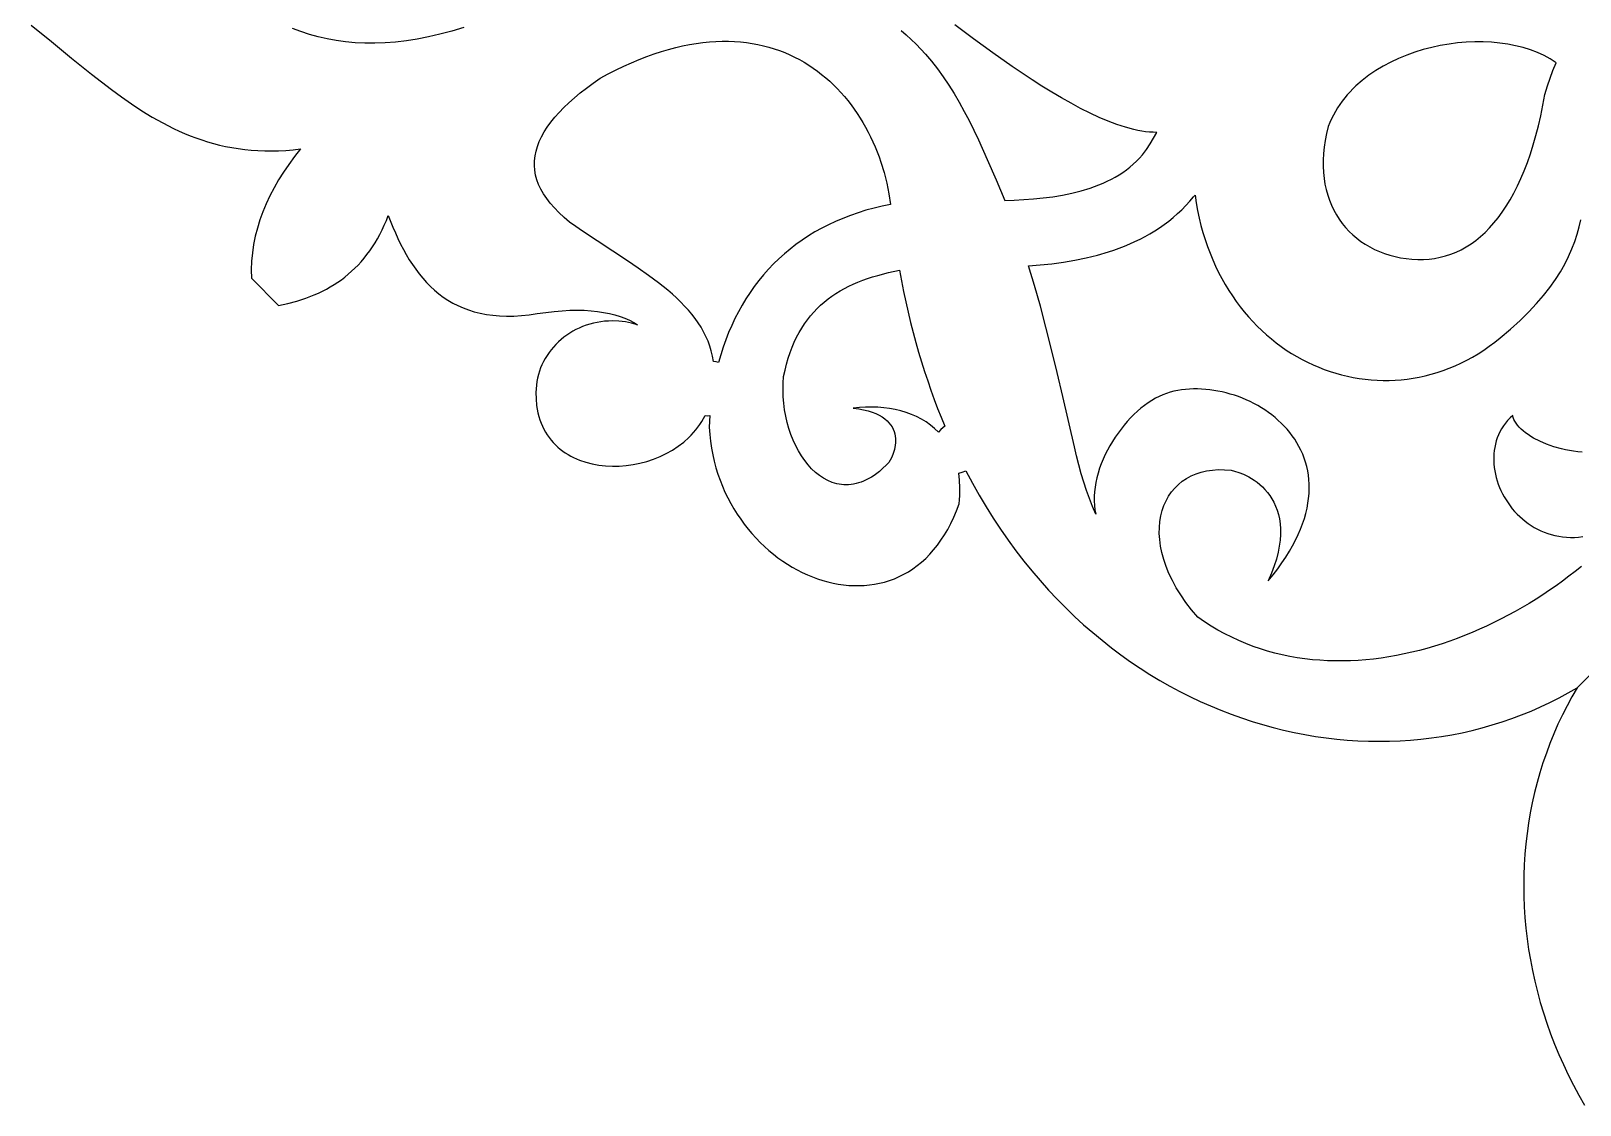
# Model space of a CAD drawing. Extents: x -212 to 212, y -212 to 212.
# Drawn here: x -203.9 to -64.7, y -102.3 to -5.8 of the extents above; entities that cross this region are included whole.
import ezdxf

# ---------------------------------------------------------------- set-up
doc = ezdxf.new("R2010")
doc.units = 0
doc.layers.add('PLAN_1', color=18, linetype='CONTINUOUS')

msp = doc.modelspace()

# ---------------------------------------------------------------- linework, layer by layer
at = {"layer": 'PLAN_1'}
for points in [[(-203.91, -5.27), (-202.06, -6.75), (-200.26, -8.23), (-198.47, -9.68), (-197.58, -10.38), (-196.69, -11.07), (-195.79, -11.73), (-194.88, -12.36), (-193.96, -12.97), (-193.03, -13.54), (-192.08, -14.07), (-191.11, -14.57), (-190.61, -14.8), (-190.11, -15.01), (-189.61, -15.22), (-189.09, -15.41), (-188.57, -15.59), (-188.05, -15.76), (-187.51, -15.91), (-186.97, -16.05), (-186.42, -16.17), (-185.86, -16.28), (-185.29, -16.37), (-184.71, -16.45), (-184.12, -16.5), (-183.52, -16.54), (-182.91, -16.57), (-182.29, -16.57), (-181.66, -16.56), (-181.02, -16.53), (-180.36, -16.47), (-179.7, -16.4), (-180.24, -17.09), (-180.75, -17.79), (-181.22, -18.49), (-181.66, -19.19), (-182.07, -19.9), (-182.44, -20.61), (-182.78, -21.33), (-183.08, -22.05), (-183.34, -22.78), (-183.57, -23.52), (-183.76, -24.25), (-183.91, -25), (-184.02, -25.74), (-184.09, -26.5), (-184.12, -27.26), (-184.11, -28.02), (-181.67, -30.46), (-180.83, -30.28), (-180.01, -30.07), (-179.22, -29.82), (-178.46, -29.52), (-178.09, -29.36), (-177.73, -29.19), (-177.37, -29), (-177.02, -28.81), (-176.68, -28.6), (-176.35, -28.39), (-176.02, -28.16), (-175.71, -27.92), (-175.4, -27.67), (-175.1, -27.4), (-174.8, -27.13), (-174.52, -26.84), (-174.24, -26.54), (-173.98, -26.23), (-173.72, -25.9), (-173.47, -25.56), (-173.23, -25.21), (-173, -24.85), (-172.78, -24.47), (-172.56, -24.08), (-172.36, -23.67), (-172.17, -23.25), (-171.98, -22.82), (-171.81, -22.37), (-171.39, -23.43), (-171.17, -23.95), (-170.94, -24.45), (-170.7, -24.95), (-170.45, -25.43), (-170.19, -25.9), (-169.92, -26.36), (-169.63, -26.8), (-169.34, -27.22), (-169.03, -27.63), (-168.71, -28.03), (-168.37, -28.4), (-168.02, -28.76), (-167.65, -29.1), (-167.27, -29.42), (-166.87, -29.72), (-166.45, -30), (-166.01, -30.25), (-165.56, -30.48), (-165.09, -30.69), (-164.59, -30.87), (-164.08, -31.03), (-163.54, -31.17), (-162.99, -31.27), (-162.41, -31.35), (-161.8, -31.4), (-161.18, -31.42), (-160.53, -31.42), (-159.85, -31.38), (-159.15, -31.31), (-158.42, -31.2), (-157.65, -31.09), (-156.9, -31), (-156.18, -30.94), (-155.49, -30.9), (-154.83, -30.89), (-154.2, -30.9), (-153.59, -30.94), (-153.01, -31), (-152.46, -31.09), (-151.94, -31.19), (-151.44, -31.32), (-150.98, -31.46), (-150.54, -31.62), (-150.13, -31.8), (-149.75, -32), (-149.41, -32.21), (-149.95, -32.06), (-150.5, -31.95), (-151.08, -31.88), (-151.66, -31.86), (-152.02, -31.87), (-152.37, -31.89), (-152.71, -31.93), (-153.05, -31.99), (-153.38, -32.06), (-153.71, -32.15), (-154.03, -32.25), (-154.34, -32.37), (-154.64, -32.5), (-154.94, -32.64), (-155.23, -32.79), (-155.5, -32.96), (-155.77, -33.14), (-156.03, -33.33), (-156.28, -33.54), (-156.52, -33.75), (-156.75, -33.97), (-156.97, -34.21), (-157.17, -34.45), (-157.36, -34.7), (-157.54, -34.96), (-157.71, -35.23), (-157.86, -35.51), (-158, -35.8), (-158.12, -36.09), (-158.23, -36.39), (-158.32, -36.69), (-158.4, -37.01), (-158.46, -37.32), (-158.5, -37.64), (-158.53, -37.97), (-158.54, -38.3), (-158.53, -38.86), (-158.48, -39.45), (-158.43, -39.79), (-158.36, -40.12), (-158.28, -40.44), (-158.18, -40.74), (-158.08, -41.04), (-157.96, -41.32), (-157.82, -41.6), (-157.68, -41.86), (-157.52, -42.11), (-157.35, -42.35), (-157.17, -42.58), (-156.98, -42.79), (-156.79, -43), (-156.58, -43.2), (-156.36, -43.38), (-156.13, -43.56), (-155.9, -43.72), (-155.65, -43.87), (-155.4, -44.01), (-155.15, -44.15), (-154.61, -44.38), (-154.06, -44.57), (-153.48, -44.72), (-152.89, -44.83), (-152.29, -44.89), (-151.67, -44.92), (-151.05, -44.91), (-150.43, -44.86), (-149.81, -44.78), (-149.19, -44.65), (-148.58, -44.49), (-147.98, -44.29), (-147.39, -44.05), (-146.83, -43.78), (-146.28, -43.47), (-145.76, -43.13), (-145.26, -42.75), (-144.8, -42.34), (-144.58, -42.12), (-144.37, -41.9), (-144.17, -41.66), (-143.98, -41.42), (-143.8, -41.17), (-143.63, -40.91), (-143.47, -40.64), (-143.32, -40.36), (-143.11, -40.38), (-142.91, -40.37), (-142.97, -41.42), (-142.92, -42.06), (-142.85, -42.68), (-142.76, -43.29), (-142.65, -43.89), (-142.51, -44.48), (-142.36, -45.06), (-142.18, -45.62), (-141.99, -46.18), (-141.78, -46.72), (-141.55, -47.25), (-141.3, -47.76), (-141.03, -48.27), (-140.75, -48.76), (-140.45, -49.23), (-140.14, -49.69), (-139.82, -50.14), (-139.48, -50.57), (-139.13, -50.98), (-138.76, -51.38), (-138.39, -51.77), (-138, -52.14), (-137.61, -52.49), (-137.2, -52.82), (-136.79, -53.14), (-136.36, -53.44), (-135.93, -53.72), (-135.5, -53.99), (-135.05, -54.24), (-134.61, -54.46), (-134.15, -54.67), (-133.69, -54.86), (-133.23, -55.03), (-132.77, -55.18), (-132.3, -55.31), (-131.83, -55.42), (-131.37, -55.51), (-130.9, -55.58), (-130.43, -55.63), (-129.96, -55.65), (-129.49, -55.65), (-129.03, -55.63), (-128.57, -55.59), (-128.11, -55.53), (-127.66, -55.44), (-127.21, -55.33), (-126.77, -55.19), (-126.33, -55.03), (-125.9, -54.84), (-125.48, -54.63), (-125.07, -54.4), (-124.67, -54.14), (-124.27, -53.85), (-123.89, -53.54), (-123.51, -53.2), (-123.15, -52.84), (-122.8, -52.45), (-122.46, -52.03), (-122.14, -51.58), (-121.83, -51.1), (-121.54, -50.6), (-121.26, -50.07), (-120.99, -49.51), (-120.75, -48.92), (-120.52, -48.3), (-120.48, -47.93), (-120.45, -47.56), (-120.44, -47.2), (-120.44, -46.85), (-120.47, -46.18), (-120.55, -45.54), (-120.23, -45.46), (-119.91, -45.33), (-119.32, -46.43), (-118.71, -47.51), (-118.08, -48.57), (-117.44, -49.59), (-116.78, -50.59), (-116.1, -51.57), (-115.41, -52.52), (-114.7, -53.44), (-113.97, -54.33), (-113.23, -55.2), (-112.47, -56.05), (-111.71, -56.87), (-110.92, -57.66), (-110.13, -58.43), (-109.32, -59.17), (-108.5, -59.88), (-107.67, -60.57), (-106.83, -61.24), (-105.98, -61.87), (-105.12, -62.49), (-104.25, -63.07), (-103.37, -63.63), (-102.48, -64.17), (-101.58, -64.68), (-100.68, -65.17), (-99.77, -65.63), (-98.85, -66.06), (-97.93, -66.47), (-97, -66.86), (-96.07, -67.22), (-95.13, -67.55), (-94.19, -67.86), (-93.25, -68.15), (-92.3, -68.41), (-91.35, -68.64), (-90.4, -68.85), (-89.44, -69.04), (-88.49, -69.2), (-87.54, -69.33), (-86.58, -69.44), (-85.63, -69.53), (-84.67, -69.59), (-83.72, -69.63), (-82.77, -69.64), (-81.83, -69.63), (-80.88, -69.59), (-79.94, -69.53), (-79.01, -69.45), (-78.07, -69.34), (-77.15, -69.21), (-76.23, -69.05), (-75.31, -68.87), (-74.4, -68.66), (-73.5, -68.44), (-72.61, -68.18), (-71.72, -67.91), (-70.84, -67.6), (-69.97, -67.28), (-69.11, -66.93), (-68.26, -66.56), (-67.42, -66.16), (-66.59, -65.74), (-65.78, -65.3), (-64.97, -64.83), (-61.23, -61.09), (-64.97, -64.83), (-65.44, -65.64), (-65.88, -66.46), (-66.3, -67.28), (-66.7, -68.12), (-67.07, -68.97), (-67.42, -69.83), (-67.74, -70.7), (-68.05, -71.58), (-68.32, -72.47), (-68.58, -73.36), (-68.8, -74.26), (-69.01, -75.17), (-69.19, -76.09), (-69.35, -77.01), (-69.48, -77.93), (-69.59, -78.87), (-69.67, -79.8), (-69.73, -80.74), (-69.77, -81.69), (-69.78, -82.63), (-69.77, -83.58), (-69.73, -84.53), (-69.67, -85.49), (-69.58, -86.44), (-69.47, -87.4), (-69.34, -88.35), (-69.18, -89.3), (-68.99, -90.26), (-68.78, -91.21), (-68.55, -92.16), (-68.29, -93.11), (-68, -94.05), (-67.69, -94.99), (-67.36, -95.93), (-67, -96.86), (-66.61, -97.79), (-66.2, -98.71), (-65.77, -99.63), (-65.31, -100.54), (-64.82, -101.44), (-64.31, -102.34)], [(-165.03, -5.5), (-166.11, -5.82), (-167.16, -6.1), (-168.19, -6.34), (-169.2, -6.53), (-170.18, -6.69), (-171.15, -6.8), (-172.09, -6.87), (-173.01, -6.9), (-173.91, -6.9), (-174.79, -6.86), (-175.65, -6.78), (-176.49, -6.66), (-177.31, -6.51), (-178.11, -6.33), (-178.89, -6.11), (-179.66, -5.86), (-180.41, -5.58)], [(-125.71, -5.77), (-125.26, -6.16), (-124.82, -6.57), (-124.38, -6.99), (-123.96, -7.42), (-123.54, -7.87), (-122.98, -8.52), (-122.45, -9.21), (-121.93, -9.92), (-121.44, -10.66), (-120.96, -11.42), (-120.5, -12.21), (-120.05, -13.03), (-119.62, -13.86), (-119.19, -14.71), (-118.78, -15.58), (-117.98, -17.36), (-117.19, -19.18), (-116.4, -21.03), (-115.55, -21.01), (-114.69, -20.96), (-113.82, -20.9), (-112.95, -20.81), (-112.08, -20.7), (-111.22, -20.56), (-110.38, -20.38), (-109.55, -20.17), (-108.74, -19.92), (-108.34, -19.78), (-107.95, -19.64), (-107.57, -19.48), (-107.2, -19.31), (-106.83, -19.12), (-106.48, -18.93), (-106.13, -18.72), (-105.8, -18.51), (-105.47, -18.28), (-105.16, -18.03), (-104.86, -17.77), (-104.58, -17.5), (-104.3, -17.22), (-104.04, -16.92), (-103.68, -16.45), (-103.35, -15.95), (-103.04, -15.44), (-102.75, -14.91), (-103.08, -14.9), (-103.41, -14.89), (-103.75, -14.85), (-104.1, -14.8), (-104.45, -14.74), (-104.82, -14.66), (-105.56, -14.46), (-106.33, -14.21), (-107.12, -13.91), (-107.93, -13.57), (-108.75, -13.19), (-109.6, -12.76), (-110.45, -12.3), (-111.32, -11.81), (-112.19, -11.29), (-113.07, -10.75), (-113.96, -10.18), (-114.84, -9.6), (-115.73, -8.99), (-117.49, -7.76), (-119.23, -6.5), (-120.91, -5.24)], [(-64.59, -53.93), (-65.14, -54.38), (-65.71, -54.81), (-66.29, -55.24), (-66.87, -55.66), (-67.46, -56.07), (-68.06, -56.48), (-68.67, -56.87), (-69.29, -57.25), (-69.91, -57.61), (-70.54, -57.97), (-71.17, -58.32), (-71.81, -58.65), (-72.46, -58.98), (-73.11, -59.29), (-73.76, -59.58), (-74.42, -59.87), (-75.09, -60.14), (-75.76, -60.4), (-76.43, -60.64), (-77.11, -60.87), (-77.79, -61.08), (-78.47, -61.29), (-79.15, -61.47), (-79.84, -61.64), (-80.52, -61.79), (-81.21, -61.93), (-81.9, -62.05), (-82.59, -62.16), (-83.28, -62.25), (-83.97, -62.32), (-84.66, -62.37), (-85.35, -62.41), (-86.04, -62.42), (-86.73, -62.42), (-87.41, -62.4), (-88.09, -62.36), (-88.77, -62.31), (-89.45, -62.23), (-90.13, -62.13), (-90.8, -62.01), (-91.47, -61.87), (-92.13, -61.71), (-92.79, -61.53), (-93.44, -61.33), (-94.09, -61.11), (-94.74, -60.86), (-95.38, -60.59), (-96.01, -60.3), (-96.64, -59.99), (-97.26, -59.65), (-97.87, -59.29), (-98.47, -58.9), (-99.07, -58.49), (-99.63, -57.82), (-100.14, -57.16), (-100.59, -56.49), (-101, -55.84), (-101.35, -55.19), (-101.66, -54.55), (-101.91, -53.92), (-102.13, -53.3), (-102.29, -52.69), (-102.41, -52.1), (-102.49, -51.52), (-102.53, -50.96), (-102.52, -50.42), (-102.48, -49.9), (-102.39, -49.39), (-102.27, -48.91), (-102.11, -48.46), (-101.92, -48.02), (-101.69, -47.61), (-101.43, -47.23), (-101.14, -46.88), (-100.81, -46.56), (-100.46, -46.27), (-100.07, -46.02), (-99.66, -45.79), (-99.22, -45.6), (-98.76, -45.45), (-98.27, -45.34), (-97.75, -45.27), (-97.22, -45.23), (-96.66, -45.24), (-96.08, -45.29), (-95.77, -45.36), (-95.39, -45.47), (-94.95, -45.64), (-94.47, -45.88), (-94.23, -46.02), (-93.99, -46.18), (-93.74, -46.36), (-93.5, -46.56), (-93.26, -46.77), (-93.03, -47.01), (-92.81, -47.27), (-92.6, -47.54), (-92.41, -47.84), (-92.23, -48.16), (-92.07, -48.5), (-91.93, -48.86), (-91.81, -49.25), (-91.72, -49.66), (-91.66, -50.1), (-91.63, -50.56), (-91.63, -51.05), (-91.66, -51.56), (-91.74, -52.1), (-91.85, -52.66), (-92, -53.26), (-92.2, -53.88), (-92.44, -54.53), (-92.73, -55.21), (-92.29, -54.67), (-91.88, -54.14), (-91.5, -53.61), (-91.15, -53.09), (-90.83, -52.57), (-90.54, -52.07), (-90.28, -51.56), (-90.04, -51.07), (-89.83, -50.58), (-89.65, -50.1), (-89.49, -49.63), (-89.36, -49.16), (-89.25, -48.7), (-89.17, -48.25), (-89.11, -47.81), (-89.07, -47.38), (-89.05, -46.95), (-89.06, -46.53), (-89.08, -46.12), (-89.13, -45.72), (-89.19, -45.33), (-89.28, -44.94), (-89.38, -44.57), (-89.5, -44.2), (-89.64, -43.84), (-89.8, -43.49), (-89.97, -43.15), (-90.15, -42.82), (-90.35, -42.5), (-90.57, -42.19), (-90.8, -41.89), (-91.04, -41.6), (-91.29, -41.32), (-91.56, -41.05), (-91.83, -40.8), (-92.12, -40.55), (-92.41, -40.31), (-92.72, -40.08), (-93.03, -39.86), (-93.35, -39.66), (-93.68, -39.46), (-94.02, -39.28), (-94.36, -39.11), (-94.71, -38.95), (-95.06, -38.8), (-95.42, -38.66), (-95.78, -38.54), (-96.14, -38.43), (-96.51, -38.33), (-96.88, -38.24), (-97.25, -38.16), (-97.62, -38.1), (-97.98, -38.05), (-98.35, -38.01), (-98.72, -37.98), (-99.09, -37.97), (-99.45, -37.97), (-99.81, -37.99), (-100.17, -38.02), (-100.52, -38.06), (-100.87, -38.12), (-101.21, -38.18), (-101.55, -38.27), (-101.88, -38.37), (-102.21, -38.49), (-102.54, -38.64), (-102.87, -38.81), (-103.2, -39), (-103.53, -39.22), (-103.85, -39.45), (-104.17, -39.71), (-104.49, -39.98), (-104.8, -40.27), (-105.1, -40.58), (-105.4, -40.9), (-105.68, -41.23), (-105.96, -41.58), (-106.23, -41.94), (-106.48, -42.31), (-106.73, -42.69), (-106.96, -43.08), (-107.18, -43.47), (-107.38, -43.88), (-107.57, -44.29), (-107.74, -44.7), (-107.89, -45.11), (-108.02, -45.53), (-108.14, -45.95), (-108.23, -46.37), (-108.3, -46.79), (-108.35, -47.21), (-108.38, -47.62), (-108.38, -48.03), (-108.36, -48.44), (-108.31, -48.83), (-108.24, -49.23), (-108.52, -48.53), (-108.79, -47.82), (-109.05, -47.1), (-109.29, -46.35), (-109.53, -45.59), (-109.75, -44.8), (-109.96, -44), (-110.15, -43.19), (-111.2, -38.64), (-111.7, -36.49), (-112.2, -34.42), (-112.71, -32.43), (-113.21, -30.52), (-113.73, -28.67), (-114.27, -26.9), (-113.22, -26.82), (-112.18, -26.72), (-111.14, -26.58), (-110.11, -26.41), (-109.09, -26.2), (-108.08, -25.95), (-107.09, -25.66), (-106.6, -25.5), (-106.12, -25.32), (-105.64, -25.14), (-105.17, -24.94), (-104.71, -24.73), (-104.25, -24.51), (-103.8, -24.27), (-103.36, -24.02), (-102.93, -23.76), (-102.5, -23.48), (-102.08, -23.19), (-101.68, -22.88), (-101.28, -22.56), (-100.89, -22.22), (-100.51, -21.87), (-100.14, -21.5), (-99.79, -21.11), (-99.44, -20.7), (-99.31, -20.55), (-99.2, -21.25), (-99.08, -21.94), (-98.94, -22.61), (-98.78, -23.27), (-98.6, -23.92), (-98.4, -24.55), (-98.19, -25.17), (-97.96, -25.78), (-97.72, -26.37), (-97.46, -26.95), (-97.19, -27.51), (-96.9, -28.06), (-96.6, -28.6), (-96.28, -29.12), (-95.95, -29.62), (-95.61, -30.11), (-95.26, -30.59), (-94.89, -31.05), (-94.51, -31.49), (-94.12, -31.92), (-93.72, -32.34), (-93.31, -32.73), (-92.88, -33.12), (-92.45, -33.48), (-92.01, -33.83), (-91.56, -34.16), (-91.11, -34.48), (-90.64, -34.78), (-90.17, -35.06), (-89.68, -35.33), (-89.2, -35.58), (-88.7, -35.81), (-88.2, -36.03), (-87.7, -36.23), (-87.18, -36.41), (-86.67, -36.57), (-86.15, -36.71), (-85.62, -36.84), (-85.09, -36.95), (-84.56, -37.04), (-84.03, -37.11), (-83.49, -37.16), (-82.95, -37.2), (-82.41, -37.21), (-81.87, -37.21), (-81.33, -37.19), (-80.79, -37.15), (-80.24, -37.09), (-79.7, -37.01), (-79.16, -36.91), (-78.62, -36.79), (-78.08, -36.65), (-77.54, -36.49), (-77.01, -36.31), (-76.48, -36.11), (-75.95, -35.89), (-75.42, -35.65), (-74.9, -35.39), (-74.39, -35.11), (-73.88, -34.81), (-73.37, -34.48), (-72.87, -34.14), (-72.38, -33.77), (-71.89, -33.39), (-70.96, -32.59), (-70.1, -31.81), (-69.33, -31.05), (-68.63, -30.3), (-68, -29.57), (-67.43, -28.85), (-66.92, -28.14), (-66.48, -27.44), (-66.08, -26.75), (-65.74, -26.06), (-65.44, -25.39), (-65.18, -24.72), (-64.96, -24.06), (-64.78, -23.41), (-64.63, -22.76)], [(-64.52, -43.66), (-64.91, -43.63), (-65.29, -43.58), (-65.66, -43.52), (-66.02, -43.45), (-66.38, -43.37), (-67.07, -43.18), (-67.73, -42.95), (-68.33, -42.68), (-68.89, -42.39), (-69.15, -42.24), (-69.39, -42.08), (-69.61, -41.92), (-69.82, -41.75), (-70.01, -41.58), (-70.18, -41.41), (-70.33, -41.24), (-70.46, -41.06), (-70.57, -40.88), (-70.65, -40.71), (-70.72, -40.53), (-70.76, -40.35), (-71, -40.57), (-71.22, -40.81), (-71.42, -41.05), (-71.6, -41.3), (-71.76, -41.55), (-71.91, -41.82), (-72.04, -42.09), (-72.15, -42.37), (-72.24, -42.65), (-72.32, -42.94), (-72.38, -43.23), (-72.43, -43.52), (-72.46, -43.82), (-72.47, -44.12), (-72.47, -44.42), (-72.46, -44.72), (-72.42, -45.03), (-72.38, -45.33), (-72.32, -45.63), (-72.25, -45.93), (-72.16, -46.23), (-72.06, -46.53), (-71.94, -46.82), (-71.82, -47.11), (-71.68, -47.4), (-71.52, -47.68), (-71.36, -47.95), (-71.18, -48.22), (-71, -48.48), (-70.8, -48.74), (-70.59, -48.98), (-70.37, -49.22), (-70.14, -49.45), (-69.89, -49.66), (-69.64, -49.87), (-69.38, -50.07), (-69.11, -50.25), (-68.83, -50.42), (-68.54, -50.58), (-68.24, -50.72), (-67.94, -50.86), (-67.62, -50.97), (-67.3, -51.07), (-66.97, -51.16), (-66.63, -51.22), (-66.29, -51.27), (-65.93, -51.31), (-65.58, -51.32), (-65.21, -51.32), (-64.84, -51.29), (-64.46, -51.24)]]:
    msp.add_lwpolyline(points, dxfattribs=at)
for points in [[(-142.59, -35.5), (-142.67, -35.03), (-142.78, -34.56), (-142.91, -34.12), (-143.07, -33.68), (-143.26, -33.25), (-143.47, -32.83), (-143.7, -32.43), (-143.95, -32.03), (-144.23, -31.64), (-144.53, -31.26), (-144.84, -30.89), (-145.18, -30.52), (-145.53, -30.16), (-145.9, -29.8), (-146.28, -29.46), (-146.68, -29.11), (-147.52, -28.44), (-148.41, -27.77), (-149.34, -27.12), (-150.3, -26.46), (-154.36, -23.8), (-154.96, -23.38), (-155.51, -22.97), (-156.01, -22.55), (-156.47, -22.13), (-156.88, -21.71), (-157.25, -21.29), (-157.57, -20.87), (-157.86, -20.45), (-158.1, -20.03), (-158.3, -19.6), (-158.45, -19.18), (-158.57, -18.75), (-158.64, -18.32), (-158.67, -17.89), (-158.67, -17.46), (-158.62, -17.03), (-158.53, -16.6), (-158.41, -16.17), (-158.24, -15.74), (-158.04, -15.31), (-157.8, -14.87), (-157.52, -14.44), (-157.2, -14), (-156.85, -13.56), (-156.46, -13.13), (-156.04, -12.69), (-155.58, -12.25), (-155.08, -11.81), (-154.55, -11.37), (-153.99, -10.94), (-153.39, -10.5), (-152.76, -10.05), (-152.04, -9.66), (-151.33, -9.3), (-150.63, -8.96), (-149.94, -8.65), (-149.26, -8.36), (-148.58, -8.1), (-147.92, -7.86), (-147.27, -7.65), (-146.62, -7.45), (-145.98, -7.29), (-145.36, -7.14), (-144.74, -7.02), (-144.13, -6.92), (-143.54, -6.84), (-142.95, -6.78), (-142.37, -6.74), (-141.8, -6.72), (-141.24, -6.72), (-140.69, -6.74), (-140.15, -6.78), (-139.62, -6.84), (-139.1, -6.92), (-138.59, -7.01), (-138.09, -7.13), (-137.6, -7.26), (-137.12, -7.4), (-136.64, -7.56), (-136.18, -7.74), (-135.73, -7.94), (-135.29, -8.15), (-134.86, -8.37), (-134.44, -8.61), (-134.03, -8.86), (-133.63, -9.13), (-133.25, -9.4), (-132.87, -9.7), (-132.5, -10), (-132.14, -10.31), (-131.79, -10.64), (-131.46, -10.98), (-131.13, -11.33), (-130.82, -11.69), (-130.51, -12.06), (-130.22, -12.44), (-129.94, -12.82), (-129.66, -13.22), (-129.4, -13.63), (-129.15, -14.04), (-128.91, -14.46), (-128.69, -14.89), (-128.47, -15.32), (-128.26, -15.76), (-128.07, -16.21), (-127.88, -16.66), (-127.71, -17.12), (-127.55, -17.58), (-127.26, -18.52), (-127.02, -19.47), (-126.82, -20.43), (-126.67, -21.4), (-127.42, -21.55), (-128.16, -21.73), (-128.89, -21.92), (-129.59, -22.14), (-130.28, -22.38), (-130.95, -22.64), (-131.61, -22.91), (-132.24, -23.21), (-132.86, -23.53), (-133.47, -23.86), (-134.05, -24.22), (-134.62, -24.59), (-135.17, -24.99), (-135.7, -25.4), (-136.21, -25.83), (-136.71, -26.27), (-137.19, -26.74), (-137.65, -27.22), (-138.09, -27.72), (-138.51, -28.23), (-138.92, -28.76), (-139.3, -29.31), (-139.67, -29.87), (-140.02, -30.45), (-140.35, -31.04), (-140.66, -31.65), (-140.95, -32.27), (-141.23, -32.91), (-141.48, -33.56), (-141.71, -34.22), (-141.93, -34.9), (-142.12, -35.59), (-142.35, -35.53)], [(-66.87, -8.65), (-67.13, -8.48), (-67.39, -8.31), (-67.95, -8), (-68.54, -7.73), (-69.17, -7.49), (-69.82, -7.29), (-70.5, -7.12), (-71.2, -6.98), (-71.92, -6.88), (-72.66, -6.81), (-73.41, -6.78), (-74.17, -6.78), (-74.94, -6.81), (-75.72, -6.87), (-76.49, -6.97), (-77.27, -7.1), (-78.04, -7.27), (-78.8, -7.47), (-79.56, -7.7), (-80.29, -7.96), (-81.02, -8.26), (-81.72, -8.59), (-82.41, -8.95), (-83.06, -9.35), (-83.69, -9.78), (-84.29, -10.24), (-84.85, -10.73), (-85.12, -10.99), (-85.38, -11.26), (-85.63, -11.54), (-85.86, -11.82), (-86.09, -12.11), (-86.31, -12.41), (-86.51, -12.72), (-86.7, -13.04), (-86.88, -13.36), (-87.05, -13.69), (-87.21, -14.03), (-87.35, -14.38), (-87.5, -15.01), (-87.62, -15.63), (-87.71, -16.23), (-87.77, -16.82), (-87.8, -17.4), (-87.8, -17.96), (-87.78, -18.51), (-87.72, -19.05), (-87.64, -19.56), (-87.53, -20.06), (-87.39, -20.55), (-87.23, -21.02), (-87.05, -21.47), (-86.84, -21.91), (-86.61, -22.32), (-86.36, -22.72), (-86.08, -23.1), (-85.78, -23.46), (-85.47, -23.81), (-85.13, -24.13), (-84.78, -24.43), (-84.4, -24.71), (-84.01, -24.97), (-83.6, -25.21), (-83.18, -25.43), (-82.74, -25.63), (-82.29, -25.8), (-81.82, -25.95), (-81.34, -26.08), (-80.85, -26.18), (-80.34, -26.26), (-79.82, -26.31), (-79.3, -26.34), (-78.79, -26.34), (-78.28, -26.3), (-77.78, -26.24), (-77.29, -26.14), (-76.81, -26.02), (-76.33, -25.86), (-75.86, -25.68), (-75.4, -25.46), (-74.95, -25.21), (-74.51, -24.93), (-74.07, -24.62), (-73.65, -24.28), (-73.24, -23.9), (-72.84, -23.49), (-72.45, -23.05), (-72.06, -22.58), (-71.7, -22.08), (-71.34, -21.54), (-70.99, -20.97), (-70.66, -20.37), (-70.34, -19.73), (-70.03, -19.06), (-69.73, -18.36), (-69.45, -17.62), (-69.18, -16.85), (-68.93, -16.04), (-68.69, -15.2), (-68.46, -14.33), (-68.25, -13.42), (-68.06, -12.48), (-67.88, -11.5), (-67.65, -10.74), (-67.41, -10.03), (-67.16, -9.34)], [(-122.36, -41.85), (-122.71, -41.52), (-123.08, -41.22), (-123.48, -40.94), (-123.9, -40.69), (-124.34, -40.46), (-124.79, -40.26), (-125.26, -40.09), (-125.75, -39.95), (-126.25, -39.82), (-126.76, -39.73), (-127.28, -39.66), (-127.82, -39.62), (-128.36, -39.6), (-128.91, -39.61), (-129.46, -39.64), (-130.02, -39.7), (-129.53, -39.77), (-129.09, -39.85), (-128.69, -39.95), (-128.32, -40.06), (-127.99, -40.19), (-127.7, -40.33), (-127.43, -40.49), (-127.2, -40.65), (-126.99, -40.83), (-126.82, -41.01), (-126.67, -41.2), (-126.54, -41.39), (-126.44, -41.59), (-126.36, -41.8), (-126.3, -42), (-126.26, -42.21), (-126.23, -42.42), (-126.23, -42.63), (-126.23, -42.83), (-126.25, -43.03), (-126.33, -43.42), (-126.43, -43.78), (-126.56, -44.1), (-126.7, -44.37), (-126.84, -44.59), (-126.97, -44.75), (-127.45, -45.19), (-127.68, -45.39), (-127.92, -45.57), (-128.16, -45.74), (-128.39, -45.89), (-128.62, -46.03), (-128.86, -46.14), (-129.09, -46.25), (-129.32, -46.34), (-129.55, -46.41), (-129.77, -46.48), (-130, -46.52), (-130.22, -46.56), (-130.44, -46.58), (-130.66, -46.59), (-130.88, -46.58), (-131.09, -46.56), (-131.3, -46.53), (-131.51, -46.49), (-131.92, -46.37), (-132.32, -46.21), (-132.7, -46), (-133.07, -45.75), (-133.43, -45.47), (-133.77, -45.15), (-134.09, -44.79), (-134.39, -44.41), (-134.68, -43.99), (-134.95, -43.54), (-135.19, -43.08), (-135.42, -42.58), (-135.62, -42.07), (-135.8, -41.54), (-135.96, -40.99), (-136.09, -40.42), (-136.19, -39.85), (-136.26, -39.26), (-136.31, -38.67), (-136.33, -38.07), (-136.32, -37.46), (-136.28, -36.86), (-136.15, -36.29), (-136.01, -35.74), (-135.86, -35.22), (-135.69, -34.71), (-135.51, -34.23), (-135.32, -33.77), (-135.11, -33.33), (-134.89, -32.91), (-134.65, -32.5), (-134.4, -32.12), (-134.14, -31.75), (-133.86, -31.4), (-133.57, -31.07), (-133.27, -30.75), (-132.96, -30.45), (-132.63, -30.16), (-132.29, -29.89), (-131.94, -29.64), (-131.58, -29.4), (-131.21, -29.17), (-130.82, -28.95), (-130.43, -28.75), (-130.02, -28.56), (-129.6, -28.38), (-129.17, -28.21), (-128.73, -28.06), (-128.28, -27.91), (-127.82, -27.77), (-126.87, -27.52), (-125.87, -27.3), (-125.7, -28.27), (-125.51, -29.22), (-125.31, -30.15), (-125.1, -31.08), (-124.87, -31.99), (-124.64, -32.9), (-124.4, -33.79), (-124.15, -34.67), (-123.89, -35.54), (-123.62, -36.4), (-123.33, -37.25), (-123.04, -38.08), (-122.74, -38.91), (-122.44, -39.72), (-122.12, -40.52), (-121.79, -41.31), (-121.97, -41.46), (-122.15, -41.62)]]:
    msp.add_lwpolyline(points, close=True, dxfattribs=at)

doc.saveas('drawing.dxf')
